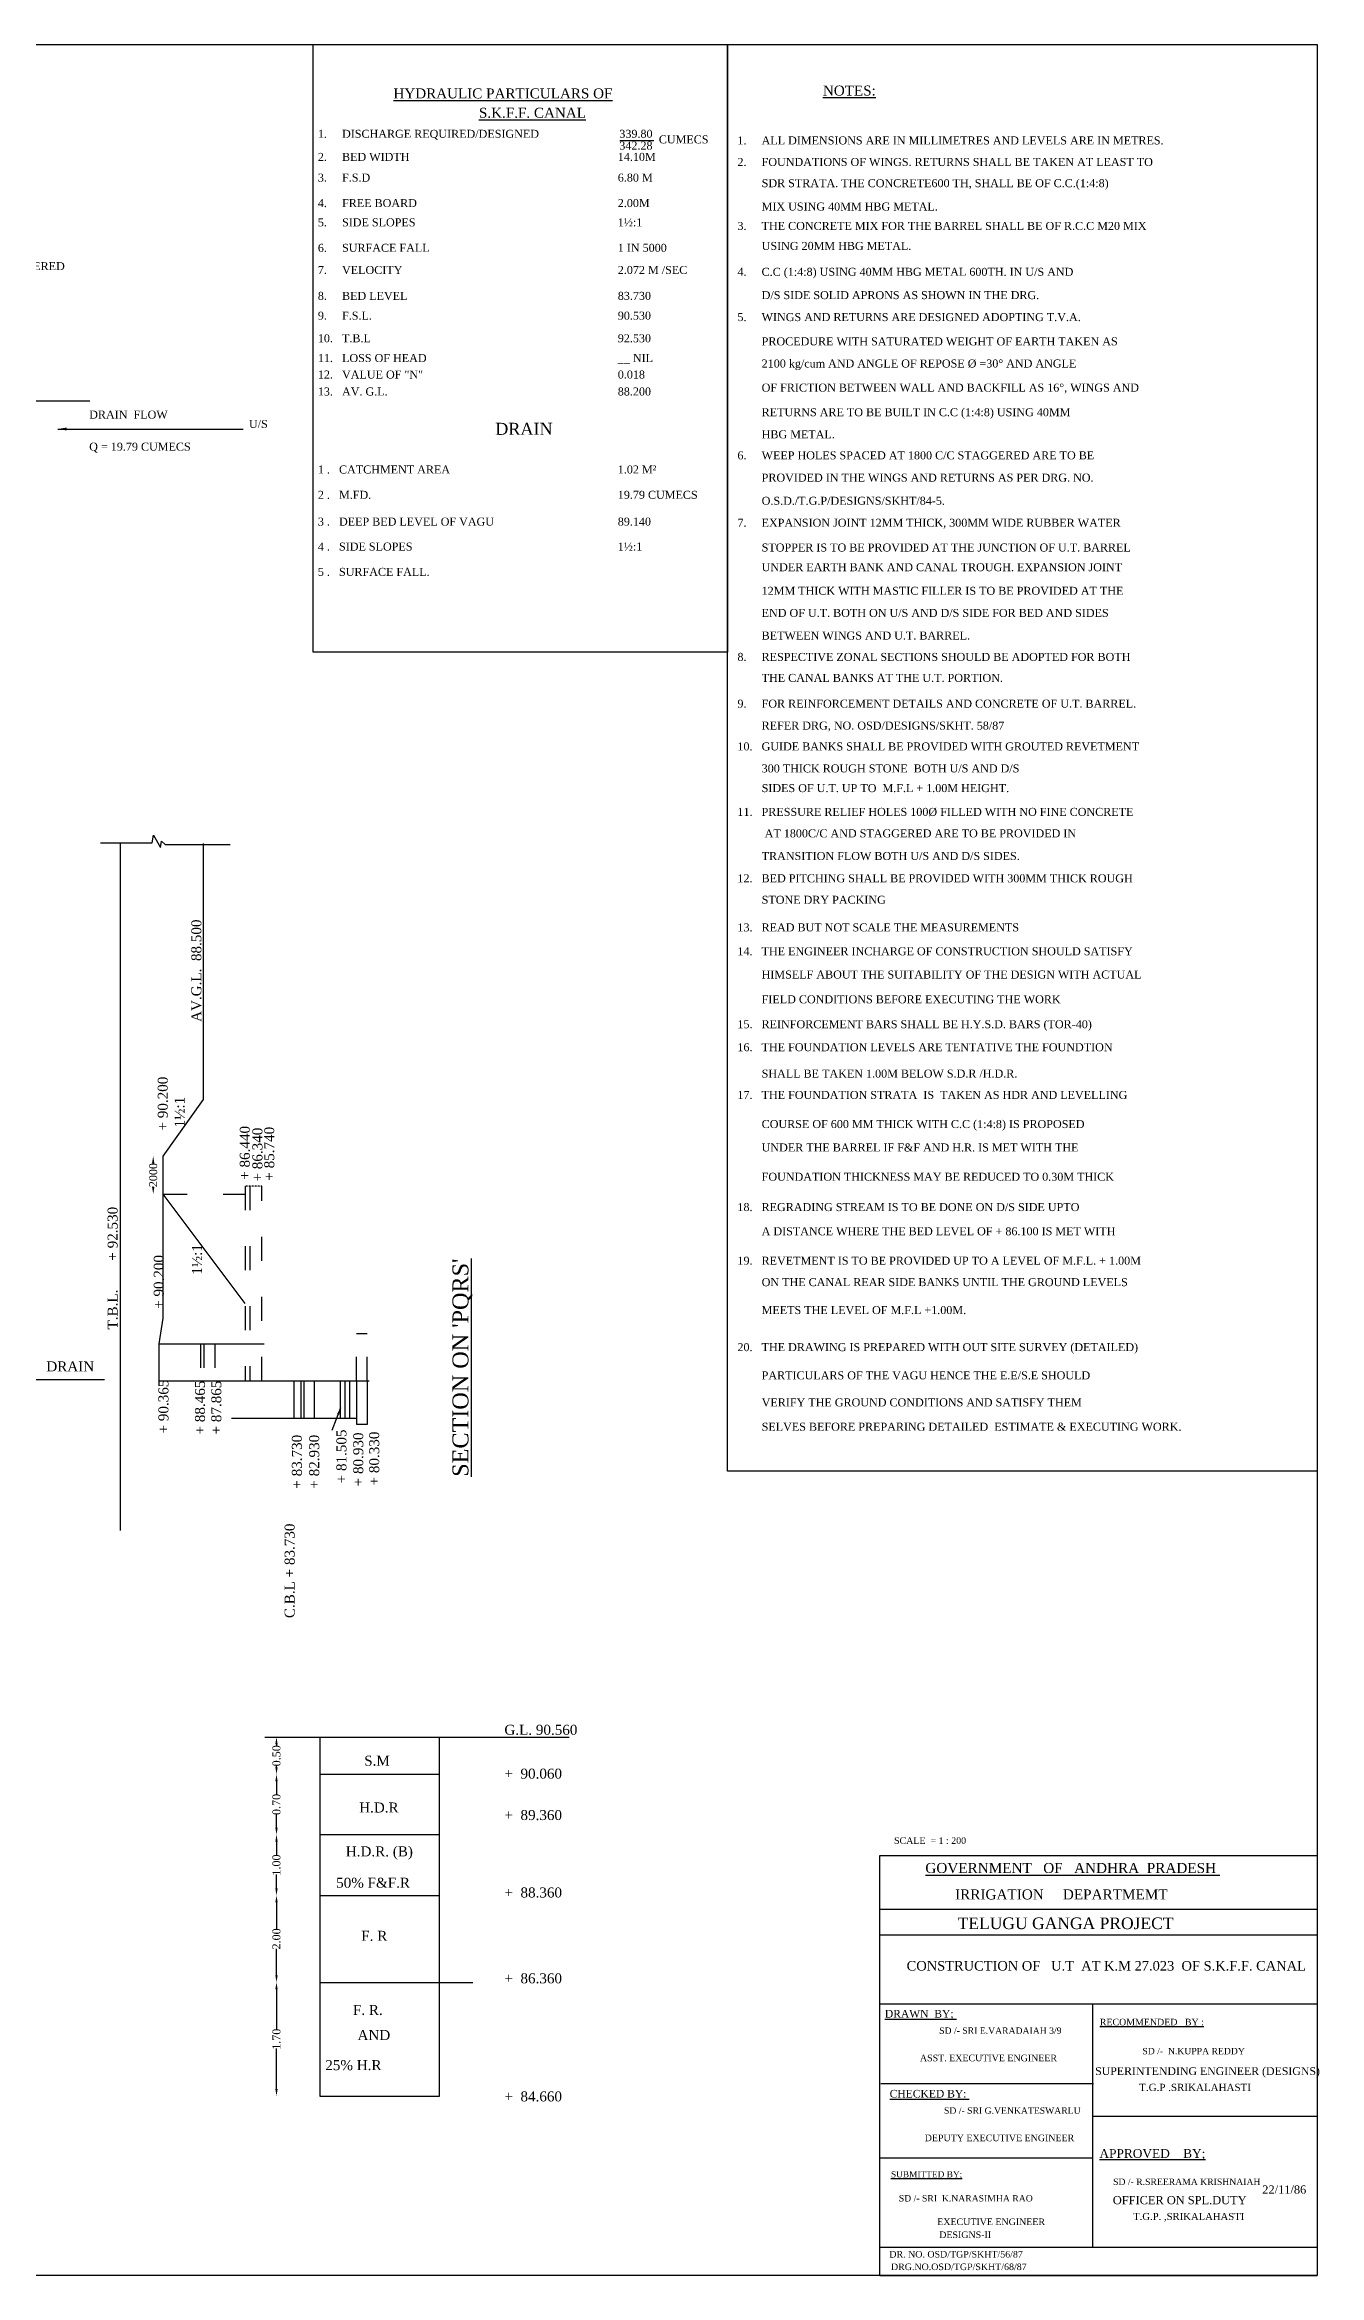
# Model space of a CAD drawing. Header units: millimetres. Extents: x -109570 to 177906, y -246061 to 117192.
# Drawn here: x 114155 to 177906, y 5656 to 117192 of the extents above; entities that cross this region are included whole.
import ezdxf

# ---------------------------------------------------------------- set-up
doc = ezdxf.new("R2010")
doc.units = ezdxf.units.MM
doc.header["$MEASUREMENT"] = 0
doc.header["$PDMODE"] = 33
doc.header["$PDSIZE"] = 500
doc.linetypes.add('ACAD_ISO03W100', pattern=[30, 12, -18])
for name, color, linetype in [('DIM', 5, 'Continuous'), ('DOT LINE', 3, 'ACAD_ISO03W100'), ('DWG. LINE', 1, 'Continuous'), ('TEXT', 7, 'Continuous'), ('TITLE', 7, 'Continuous')]:
    doc.layers.add(name, color=color, linetype=linetype)
doc.styles.get("Standard").update_dxf_attribs({"font": 'TIMES.TTF', "height": 400})
doc.dimstyles.get("Standard").update_dxf_attribs({"dimtxt": 400, "dimasz": 350, "dimexe": 0.18, "dimexo": 0.0625, "dimgap": 0.09, "dimtad": 0, "dimdec": 0, "dimzin": 0, "dimdsep": 46, "dimtxsty": 'Standard', "dimcen": 0.09, "dimse1": 1, "dimse2": 1, "dimclrd": 5, "dimclre": 5, "dimclrt": 4, "dimadec": 0, "dimazin": 0, "dimtfac": 1, "dimtdec": 0, "dimtofl": 0, "dimtmove": 0, "dimatfit": 3, "dimfxl": 1, "dimtolj": 1, "dimtzin": 0, "dimarcsym": 0})

# ---------------------------------------------------------------- blocks, each defined once
blk = doc.blocks.new('*D79')
at = {"layer": 'Defpoints', "color": 0}
for p in [(119586, 61614), (120086, 61614), (120086, 59724)]:
    blk.add_point(p, dxfattribs=at)
at = {"layer": 'DWG. LINE', "color": 5, "lineweight": -2}
for p, q in [((119586, 61264), (119586, 61243)), ((119586, 60074), (119586, 60095))]:
    blk.add_line(p, q, dxfattribs=at)
at = {"layer": 'DWG. LINE', "color": 5}
for points in [[(119528, 61264), (119644, 61264), (119586, 61614)], [(119528, 60074), (119644, 60074), (119586, 59724)]]:
    blk.add_solid(points, dxfattribs=at)
at = {"layer": 'DWG. LINE', "color": 4, "insert": (119586, 60669), "char_height": 400, "attachment_point": 5, "rotation": 90}
blk.add_mtext('\\A1;2000', dxfattribs=at)
blk = doc.blocks.new('*D119')
at = {"layer": 'Defpoints', "color": 0}
for p in [(125751, 20305), (127916, 20305), (127916, 14622)]:
    blk.add_point(p, dxfattribs=at)
at = {"layer": 'DIM', "color": 5, "lineweight": -2}
for p, q in [((125751, 19955), (125751, 17935)), ((125751, 14972), (125751, 16992))]:
    blk.add_line(p, q, dxfattribs=at)
at = {"layer": 'DIM', "color": 5}
for points in [[(125693, 19955), (125810, 19955), (125751, 20305)], [(125693, 14972), (125810, 14972), (125751, 14622)]]:
    blk.add_solid(points, dxfattribs=at)
at = {"layer": 'DIM', "color": 4, "insert": (125751, 17463), "char_height": 400, "attachment_point": 5, "rotation": 90}
blk.add_mtext('\\A1;1.70', dxfattribs=at)
blk = doc.blocks.new('*D120')
at = {"layer": 'Defpoints', "color": 0}
for p in [(125751, 24654), (125830, 24654), (127916, 20305)]:
    blk.add_point(p, dxfattribs=at)
at = {"layer": 'DIM', "color": 5, "lineweight": -2}
for p, q in [((125751, 24304), (125751, 22980)), ((125751, 20655), (125751, 21980))]:
    blk.add_line(p, q, dxfattribs=at)
at = {"layer": 'DIM', "color": 5}
for points in [[(125693, 24304), (125810, 24304), (125751, 24654)], [(125693, 20655), (125810, 20655), (125751, 20305)]]:
    blk.add_solid(points, dxfattribs=at)
at = {"layer": 'DIM', "color": 4, "insert": (125751, 22480), "char_height": 400, "attachment_point": 5, "rotation": 90}
blk.add_mtext('\\A1;2.00', dxfattribs=at)
blk = doc.blocks.new('*D121')
at = {"layer": 'Defpoints', "color": 0}
for p in [(125751, 27695), (125771, 27695), (125830, 24654)]:
    blk.add_point(p, dxfattribs=at)
at = {"layer": 'DIM', "color": 5, "lineweight": -2}
for p, q in [((125751, 27345), (125751, 26646)), ((125751, 25004), (125751, 25703))]:
    blk.add_line(p, q, dxfattribs=at)
at = {"layer": 'DIM', "color": 5}
for points in [[(125693, 27345), (125810, 27345), (125751, 27695)], [(125693, 25004), (125810, 25004), (125751, 24654)]]:
    blk.add_solid(points, dxfattribs=at)
at = {"layer": 'DIM', "color": 4, "insert": (125751, 26174), "char_height": 400, "attachment_point": 5, "rotation": 90}
blk.add_mtext('\\A1;1.00', dxfattribs=at)
blk = doc.blocks.new('*D122')
at = {"layer": 'Defpoints', "color": 0}
for p in [(125698, 30709), (125751, 30709), (125771, 27695)]:
    blk.add_point(p, dxfattribs=at)
at = {"layer": 'DIM', "color": 5, "lineweight": -2}
for p, q in [((125751, 30359), (125751, 29697)), ((125751, 28045), (125751, 28706))]:
    blk.add_line(p, q, dxfattribs=at)
at = {"layer": 'DIM', "color": 5}
for points in [[(125693, 30359), (125810, 30359), (125751, 30709)], [(125693, 28045), (125810, 28045), (125751, 27695)]]:
    blk.add_solid(points, dxfattribs=at)
at = {"layer": 'DIM', "color": 4, "insert": (125751, 29202), "char_height": 400, "attachment_point": 5, "rotation": 90}
blk.add_mtext('\\A1;0.70', dxfattribs=at)
blk = doc.blocks.new('*D123')
at = {"layer": 'Defpoints', "color": 0}
for p in [(125751, 32563), (125751, 32563), (125698, 30709)]:
    blk.add_point(p, dxfattribs=at)
at = {"layer": 'DIM', "color": 5, "lineweight": -2}
for p, q in [((125751, 32213), (125751, 32132)), ((125751, 31059), (125751, 31140))]:
    blk.add_line(p, q, dxfattribs=at)
at = {"layer": 'DIM', "color": 5}
for points in [[(125693, 32213), (125810, 32213), (125751, 32563)], [(125693, 31059), (125810, 31059), (125751, 30709)]]:
    blk.add_solid(points, dxfattribs=at)
at = {"layer": 'DIM', "color": 4, "insert": (125751, 31636), "char_height": 400, "attachment_point": 5, "rotation": 90}
blk.add_mtext('\\A1;0.50', dxfattribs=at)

msp = doc.modelspace()

# ---------------------------------------------------------------- linework, layer by layer
at = {"layer": 'DOT LINE', "ltscale": 100}
for p, q in [((120085.8, 59723.7), (124178.6, 59723.7)), ((124178.6, 60118.3), (124178.6, 50389.7)), ((124417.2, 60118.3), (124417.2, 50389.7)), ((125015.8, 50389.7), (125015.8, 60118.3))]:
    msp.add_line(p, q, dxfattribs=at)
at = {"layer": 'DOT LINE'}
msp.add_line((125015.8, 60118.3), (124178.6, 60118.3), dxfattribs=at)
at = {"layer": 'DOT LINE', "ltscale": 100}
for points in [[(130290.5, 50389.7), (130290.5, 52727.8), (129755.3, 52727.8)], [(129755.3, 50389.7), (129755.3, 52727.8)], [(121953.6, 52228.8), (121953.6, 50389.7)], [(122119.8, 52228.8), (122119.8, 50389.7)], [(122667.6, 52228.8), (122667.6, 50389.7)]]:
    msp.add_lwpolyline(points, dxfattribs=at)
at = {"layer": 'DWG. LINE'}
msp.add_line((124178.6, 54244.9), (120085.8, 59723.7), dxfattribs=at)
for points in [[(142917.4, 112400.6), (144628, 112400.6)], [(107985.4, 99382.4), (116421, 99382.4)], [(116956, 77276.3), (119533.2, 77276.3), (119598.3, 77659.7), (119943.9, 77055.5), (119997.1, 77367.6), (120189.9, 77195), (123433.5, 77195)], [(117952.7, 42900.8), (117952.7, 77276.3)], [(119889, 52228.8), (120085.8, 53519), (120085.8, 61614.1), (122102.7, 64445.8), (122102.7, 77248.3)], [(119889, 50389.7), (119889, 52228.8), (125139.8, 52228.8)], [(119889, 50389.7), (130383.4, 50389.7)], [(126631.2, 48514.1), (126631.2, 50389.7)], [(126984.8, 48514.1), (126984.8, 50389.7)], [(127141.9, 48514.1), (127141.9, 50389.7)], [(127652.7, 48514.1), (127652.7, 50389.7)], [(128957, 48514.1), (128957, 50389.7)], [(129192.7, 48514.1), (129192.7, 50389.7)], [(129420.6, 48514.1), (129420.6, 50389.7)], [(129755.3, 50389.7), (129755.3, 48212.4), (130307.7, 48212.4), (130307.7, 50389.7)], [(123507, 48514.1), (129755.3, 48514.1)], [(125162.7, 32563.4), (140383.5, 32563.4)], [(127915.7, 32563.4), (127915.7, 14621.6), (133898.1, 14621.6), (133898.1, 32563.4)], [(127915.7, 30708.6), (133898.1, 30708.6)], [(127915.7, 27694.6), (133898.1, 27694.6)], [(127915.7, 24654.1), (133898.1, 24654.1)], [(127915.7, 20305.1), (135566.8, 20305.1)]]:
    msp.add_lwpolyline(points, dxfattribs=at)
at = {"layer": 'TITLE', "lineweight": 30}
for p, q in [((155924.3, 26652.6), (177794.3, 26652.6)), ((177794.3, 26652.6), (177794.3, 5655.8)), ((155924.3, 23961), (177794.3, 23961)), ((155924.3, 22678.6), (177794.3, 22678.6)), ((155924.3, 19232.7), (177794.3, 19232.7)), ((155969.8, 15252.6), (166606.8, 15252.6)), ((155924.3, 11532), (166561.3, 11532)), ((177794.3, 7052.9), (155924.3, 7052.9)), ((155924.3, 5655.8), (177794.3, 5655.8))]:
    msp.add_line(p, q, dxfattribs=at)
for points in [[(4687.8, 117192.3), (177794.3, 117192.3), (177794.3, 5655.8), (4687.8, 5655.8)], [(127583.3, 117192.3), (148312.1, 117192.3), (148312.1, 86815.1), (127583.3, 86815.1)], [(148312.1, 117192.3), (177794.3, 117192.3), (177794.3, 45862.9), (148312.1, 45862.9)]]:
    msp.add_lwpolyline(points, close=True, dxfattribs=at)
at = {"layer": 'TITLE'}
msp.add_lwpolyline([(155924.3, 5655.8), (155924.3, 26652.6)], dxfattribs=at)
at = {"layer": 'TITLE', "lineweight": 30}
for points in [[(166561.3, 19232.7), (166561.3, 7052.9)], [(166561.3, 13608.6), (177794.3, 13608.6)]]:
    msp.add_lwpolyline(points, dxfattribs=at)

# ---------------------------------------------------------------- texts
at = {"layer": 'DIM', "color": 4, "char_height": 250, "attachment_point": 5, "rotation": 90}
for insert in [(149439.7, 34009.3), (149784.6, 34009.3)]:
    msp.add_mtext('\\A1;  ', dxfattribs=dict(at, insert=insert))
at = {"layer": 'TEXT'}
for s, height, p in [('%%UHYDRAULIC PARTICULARS OF', 500, (131599.2, 114503)), ('%%UNOTES:', 500, (153077.7, 114645.4)), ('%%US.K.F.F. CANAL', 500, (135877, 113535)), ('1.     DISCHARGE REQUIRED/DESIGNED', 400, (127820.6, 112533.1)), ('339.80', 400, (142896.7, 112533.1)), ('CUMECS', 400, (144871, 112253.2)), ('2.     BED WIDTH', 400, (127820.6, 111378.9)), ('14.10M', 400, (142819.3, 111378.9)), ('342.28', 400, (142896.7, 111943.9)), ('1.     ALL DIMENSIONS ARE IN MILLIMETRES AND LEVELS ARE IN METRES.', 400, (148803.1, 112202)), ('3.     F.S.D', 400, (127820.6, 110342.5)), ('6.80 M', 400, (142819.3, 110342.5)), ('2.     FOUNDATIONS OF WINGS. RETURNS SHALL BE TAKEN AT LEAST TO', 400, (148803.1, 111125.5)), ('SDR STRATA. THE CONCRETE600 TH, SHALL BE OF C.C.(1:4:8)', 400, (150014.3, 110064.4)), ('4.     FREE BOARD', 400, (127820.6, 109070.6)), ('2.00M', 400, (142819.3, 109070.6)), ('5.     SIDE SLOPES', 400, (127820.6, 108104.9)), ('1½:1', 400, (142819.3, 108104.9)), ('3.     THE CONCRETE MIX FOR THE BARREL SHALL BE OF R.C.C M20 MIX', 400, (148803.1, 107926.9)), ('MIX USING 40MM HBG METAL.', 400, (150014.3, 108895.7)), ('6.     SURFACE FALL', 400, (127820.6, 106832.9)), ('1 IN 5000', 400, (142819.3, 106832.9)), ('USING 20MM HBG METAL.', 400, (150014.3, 106927.3)), ('WEEP HOLES SPACED AT 1800 C/C AND STAGGERED', 400, (100309.6, 105916.7)), ('7.     VELOCITY', 400, (127820.6, 105725.9)), ('2.072 M /SEC', 400, (142819.3, 105725.9)), ('4.     C.C (1:4:8) USING 40MM HBG METAL 600TH. IN U/S AND', 400, (148803.1, 105632.2)), ('D/S SIDE SOLID APRONS AS SHOWN IN THE DRG.', 400, (150014.3, 104467.4)), ('9.     F.S.L.', 400, (127820.6, 103441.1)), ('8.     BED LEVEL', 400, (127820.6, 104430.4)), ('90.530', 400, (142819.3, 103441.1)), ('83.730', 400, (142819.3, 104430.4)), ('5.     WINGS AND RETURNS ARE DESIGNED ADOPTING T.V.A.', 400, (148803.1, 103369.1)), ('10.   T.B.L', 400, (127820.6, 102310.5)), ('92.530', 400, (142819.3, 102310.5)), ('11.   LOSS OF HEAD', 400, (127820.6, 101321.2)), ('__ NIL', 400, (142819.3, 101321.2)), ('PROCEDURE WITH SATURATED WEIGHT OF EARTH TAKEN AS', 400, (150014.3, 102155.1)), ('12.   VALUE OF "N"', 400, (127820.6, 100496.8)), ('0.018', 400, (142819.3, 100496.8)), ('2100 kg/cum AND ANGLE OF REPOSE %%C =30° AND ANGLE', 400, (150014.3, 101048.2)), ('13.   AV. G.L.', 400, (127820.6, 99648.9)), ('88.200', 400, (142819.3, 99648.9)), ('OF FRICTION BETWEEN WALL AND BACKFILL AS 16°, WINGS AND', 400, (150014.3, 99842.8)), ('DRAIN  FLOW ', 400, (116385.6, 98492.9)), ('U/S', 400, (124373.1, 98024.7)), ('DRAIN', 600, (136690.1, 97682.4)), ('RETURNS ARE TO BE BUILT IN C.C (1:4:8) USING 40MM', 400, (150014.3, 98612.9)), ('Q = 19.79 CUMECS', 400, (116385.6, 96890.1)), ('HBG METAL.', 400, (150014.3, 97505.9)), ('1 .   CATCHMENT AREA', 400, (127820.6, 95748.5)), ('1.02 M²', 400, (142819.3, 95748.5)), ('6.     WEEP HOLES SPACED AT 1800 C/C STAGGERED ARE TO BE', 400, (148803.1, 96456.8)), ('2 .   M.FD.', 400, (127820.6, 94482.7)), ('19.79 CUMECS', 400, (142819.3, 94482.7)), ('PROVIDED IN THE WINGS AND RETURNS AS PER DRG. NO.', 400, (150014.3, 95341.2)), ('O.S.D./T.G.P/DESIGNS/SKHT/84-5.', 400, (150014.3, 94185)), ('3 .   DEEP BED LEVEL OF VAGU', 400, (127820.6, 93142.6)), ('89.140', 400, (142819.3, 93142.6)), ('7.     EXPANSION JOINT 12MM THICK, 300MM WIDE RUBBER WATER', 400, (148803.1, 93086.7)), ('4 .   SIDE SLOPES', 400, (127820.6, 91895.4)), ('1½:1', 400, (142819.3, 91895.4)), ('STOPPER IS TO BE PROVIDED AT THE JUNCTION OF U.T. BARREL', 400, (150014.3, 91848.1)), ('5 .   SURFACE FALL.', 400, (127820.6, 90629.7)), ('UNDER EARTH BANK AND CANAL TROUGH. EXPANSION JOINT', 400, (150014.3, 90864.2)), ('12MM THICK WITH MASTIC FILLER IS TO BE PROVIDED AT THE', 400, (150014.3, 89683.4)), ('END OF U.T. BOTH ON U/S AND D/S SIDE FOR BED AND SIDES', 400, (150014.3, 88576.5)), ('BETWEEN WINGS AND U.T. BARREL.', 400, (150014.3, 87444.9)), ('8.     RESPECTIVE ZONAL SECTIONS SHOULD BE ADOPTED FOR BOTH', 400, (148803.1, 86378.4)), ('THE CANAL BANKS AT THE U.T. PORTION.', 400, (150014.3, 85329.4)), ('9.     FOR REINFORCEMENT DETAILS AND CONCRETE OF U.T. BARREL.', 400, (148803.1, 84041.5)), ('REFER DRG, NO. OSD/DESIGNS/SKHT. 58/87', 400, (150014.3, 82943.3)), ('10.   GUIDE BANKS SHALL BE PROVIDED WITH GROUTED REVETMENT', 400, (148803.1, 81901.4)), ('300 THICK ROUGH STONE  BOTH U/S AND D/S', 400, (150014.3, 80803.2)), ('SIDES OF U.T. UP TO  M.F.L + 1.00M HEIGHT.', 400, (150014.3, 79819.2)), ('11.   PRESSURE RELIEF HOLES 100%%C FILLED WITH NO FINE CONCRETE', 400, (148803.1, 78629.7)), (' AT 1800C/C AND STAGGERED ARE TO BE PROVIDED IN', 400, (150014.3, 77556.1)), ('TRANSITION FLOW BOTH U/S AND D/S SIDES.', 400, (150014.3, 76424.6)), ('12.   BED PITCHING SHALL BE PROVIDED WITH 300MM THICK ROUGH', 400, (148803.1, 75308.9)), ('STONE DRY PACKING', 400, (150014.3, 74235.3)), ('13.   READ BUT NOT SCALE THE MEASUREMENTS', 400, (148803.1, 72854.4)), ('14.   THE ENGINEER INCHARGE OF CONSTRUCTION SHOULD SATISFY', 400, (148803.1, 71660.9)), ('HIMSELF ABOUT THE SUITABILITY OF THE DESIGN WITH ACTUAL', 400, (150014.3, 70497.2)), ('FIELD CONDITIONS BEFORE EXECUTING THE WORK', 400, (150014.3, 69258.7)), ('15.   REINFORCEMENT BARS SHALL BE H.Y.S.D. BARS (TOR-40)', 400, (148803.1, 68012.9)), ('16.   THE FOUNDATION LEVELS ARE TENTATIVE THE FOUNDTION', 400, (148803.1, 66864.5)), ('SHALL BE TAKEN 1.00M BELOW S.D.R /H.D.R.', 400, (150014.3, 65543.2)), ('17.   THE FOUNDATION STRATA  IS  TAKEN AS HDR AND LEVELLING', 400, (148803.1, 64477.5)), ('COURSE OF 600 MM THICK WITH C.C (1:4:8) IS PROPOSED', 400, (150014.3, 63021.1)), ('UNDER THE BARREL IF F&F AND H.R. IS MET WITH THE', 400, (150014.3, 61850.2)), ('FOUNDATION THICKNESS MAY BE REDUCED TO 0.30M THICK', 400, (150014.3, 60386.5)), ('18.   REGRADING STREAM IS TO BE DONE ON D/S SIDE UPTO', 400, (148803.1, 58870.4)), ('A DISTANCE WHERE THE BED LEVEL OF + 86.100 IS MET WITH', 400, (150014.3, 57661.7)), ('19.   REVETMENT IS TO BE PROVIDED UP TO A LEVEL OF M.F.L. + 1.00M', 400, (148803.1, 56190.7)), ('ON THE CANAL REAR SIDE BANKS UNTIL THE GROUND LEVELS', 400, (150014.3, 55117.1)), ('MEETS THE LEVEL OF M.F.L +1.00M.', 400, (150014.3, 53721)), ('DRAIN', 500, (114241.9, 50855)), ('20.   THE DRAWING IS PREPARED WITH OUT SITE SURVEY (DETAILED)', 400, (148803.1, 51867.2)), ('PARTICULARS OF THE VAGU HENCE THE E.E/S.E SHOULD', 400, (150014.3, 50455.8)), ('VERIFY THE GROUND CONDITIONS AND SATISFY THEM', 400, (150014.3, 49104.7)), ('SELVES BEFORE PREPARING DETAILED  ESTIMATE & EXECUTING WORK.', 400, (150014.3, 47888.7)), ('G.L. 90.560', 500, (137150.1, 32685.4)), ('S.M', 500, (130137.9, 31140.6)), ('+  90.060', 500, (137150.1, 30492.2)), ('H.D.R', 500, (129886.8, 28800)), ('+  89.360', 500, (137150.1, 28422.4)), ('H.D.R. (B)', 500, (129217.2, 26605.6)), ('50%%% F&F.R', 500, (128736, 25038.2)), ('+  88.360', 500, (137150.1, 24550)), ('F. R ', 500, (129991.4, 22384.1)), ('+  86.360', 500, (137150.1, 20257.9)), ('F. R.', 500, (129573.3, 18676.1)), ('AND', 500, (129803.5, 17422.2)), ('25%%% H.R', 500, (128192.3, 15917.5)), ('+  84.660', 500, (137150.1, 14354.3))]:
    msp.add_text(s, height=height, dxfattribs=at).set_placement(p)
for s, height, p in [('AV.G.L.  88.500', 500, (121993.1, 68328.6)), ('+ 90.200', 500, (120312.9, 62898.6)), ('1½:1', 500, (121155.2, 63050.9)), ('+ 86.440', 500, (124415.1, 60435.8)), ('+ 86.340', 500, (125047.8, 60348.6)), ('+ 85.740', 500, (125637, 60392.2)), ('+ 92.530', 500, (117805.4, 56391.4)), ('1½:1', 500, (122026.2, 55686.4)), ('+ 90.200', 500, (120112.3, 53981)), ("%%USECTION ON 'PQRS'", 800, (135348.2, 45584.8)), ('T.B.L.', 500, (117805.4, 52952.1)), ('+ 90.365', 500, (120346.4, 47751.1)), ('+ 88.465', 500, (122175.7, 47701.3)), ('+ 87.865', 500, (122990.6, 47701.3)), ('+ 83.730', 500, (127020.4, 44992.1)), ('+ 82.930', 500, (127886, 44992.1)), ('+ 81.505', 500, (129247.8, 45257.3)), ('+ 80.930', 500, (130090.4, 45107.4)), ('+ 80.330', 500, (130886.7, 45153.5)), ('C.B.L + 83.730', 500, (126657.6, 38519.7))]:
    msp.add_text(s, height=height, rotation=90, dxfattribs=at).set_placement(p)
at = {"layer": 'TITLE', "lineweight": 30}
for s, height, p in [('SCALE  = 1 : 200', 328.788, (156634.6, 27231.7)), ('%%UGOVERNMENT   OF   ANDHRA  PRADESH ', 503.675, (158200.1, 25773.8)), ('IRRIGATION     DEPARTMEMT ', 503.675, (159686.4, 24452.9)), ('TELUGU GANGA PROJECT', 579.405, (159817.5, 22970.2)), ('CONSTRUCTION OF   U.T  AT K.M 27.023  OF S.K.F.F. CANAL', 478.202, (157266.4, 20895.8)), ('%%UDRAWN  BY; ', 382.589, (156175.5, 18545.1)), ('SD /- SRI E.VARADAIAH 3/9', 320.497, (158891.9, 17733.7)), ('%%URECOMMENDED   BY :', 328.33, (166924, 18158.8)), ('SD /-  N.KUPPA REDDY', 320.497, (169054.7, 16709.5)), ('ASST. EXECUTIVE ENGINEER', 328.788, (157929.7, 16361.8)), ('SUPERINTENDING ENGINEER (DESIGNS)', 391.747, (166690.8, 15674.5)), ('%%UCHECKED BY: ', 382.589, (156416.6, 14547.7)), ('T.G.P .SRIKALAHASTI', 363.765, (168896.1, 14873.2)), ('SD /- SRI G.VENKATESWARLU', 320.497, (159133, 13736.4)), ('DEPUTY EXECUTIVE ENGINEER', 328.788, (158170.8, 12364.4)), ('%%UAPPROVED    BY;', 441.449, (166906.5, 11530.8)), ('%%USUBMITTED BY;', 309.016, (156479.4, 10555.2)), ('SD /- R.SREERAMA KRISHNAIAH', 320.497, (167588.7, 10175)), ('22/11/86', 409.89, (175049.4, 9742.9)), ('SD /- SRI  K.NARASIMHA RAO', 320.497, (156873.5, 9350.2)), ('OFFICER ON SPL.DUTY', 409.888, (167575.6, 9213.9)), ('EXECUTIVE ENGINEER', 328.788, (158794.4, 8171.8)), ('DESIGNS-II', 328.79, (158894.5, 7521.8)), ('T.G.P. ,SRIKALAHASTI', 353.159, (168592.6, 8426.7)), ('DR. NO. OSD/TGP/SKHT/56/87', 328.788, (156398.8, 6547.1)), ('DRG.NO.OSD/TGP/SKHT/68/87', 328.788, (156480.5, 5920.1))]:
    msp.add_text(s, height=height, dxfattribs=at).set_placement(p)

# ---------------------------------------------------------------- dimensions: what is measured, and where the dimension line sits
at = {"layer": 'DIM'}
for base, p1, p2, text, picture, middle in [((125751.4, 32563.4), (125697.5, 30708.6), (125751.4, 32563.4), '0.50', '*D123', (125751.4, 31636)), ((125751.4, 30708.6), (125771, 27694.6), (125697.5, 30708.6), '0.70', '*D122', (125751.4, 29201.6)), ((125751.4, 27694.6), (125829.5, 24654.1), (125771, 27694.6), '1.00', '*D121', (125751.4, 26174.3)), ((125751.4, 24654.1), (127915.7, 20305.1), (125829.5, 24654.1), '2.00', '*D120', (125751.4, 22479.6))]:
    dim = msp.add_linear_dim(base=base, p1=p1, p2=p2, angle=90, text=text, dimstyle='Standard', override={"dimtmove": 1}, dxfattribs=at)
    dim.commit()
    dim.dimension.update_dxf_attribs({"geometry": picture, "text_midpoint": middle})
dim = msp.add_linear_dim(base=(125751.4, 20305.1), p1=(127915.7, 14621.6), p2=(127915.7, 20305.1), angle=90, text='1.70', dimstyle='Standard', dxfattribs=at)
dim.commit()
dim.dimension.update_dxf_attribs({"geometry": '*D119', "text_midpoint": (125751.4, 17463.4)})
at = {"layer": 'DWG. LINE'}
dim = msp.add_linear_dim(base=(119586, 61614.1), p1=(120085.8, 59723.7), p2=(120085.8, 61614.1), angle=90, text='2000', dimstyle='Standard', dxfattribs=at)
dim.commit()
dim.dimension.update_dxf_attribs({"geometry": '*D79', "text_midpoint": (119586, 60668.9)})

# ---------------------------------------------------------------- leaders
at = {"layer": 'DIM'}
for points, override in [([(114813.7, 97972.6), (124083.3, 97972.6)], {"dimasz": 450, "dimgap": 0.09, "dimtad": 0}), ([(112706.7, 50449.8), (117158.5, 50449.8)], {"dimgap": 0.09, "dimtad": 0})]:
    msp.add_leader(points, dimstyle='Standard', override=override, dxfattribs=at)
at = {"layer": 'DWG. LINE'}
msp.add_leader([(128957, 49033), (128525.7, 47891.6)], dimstyle='Standard', override={"dimgap": 0.09, "dimtad": 0}, dxfattribs=at)

doc.saveas('drawing.dxf')
